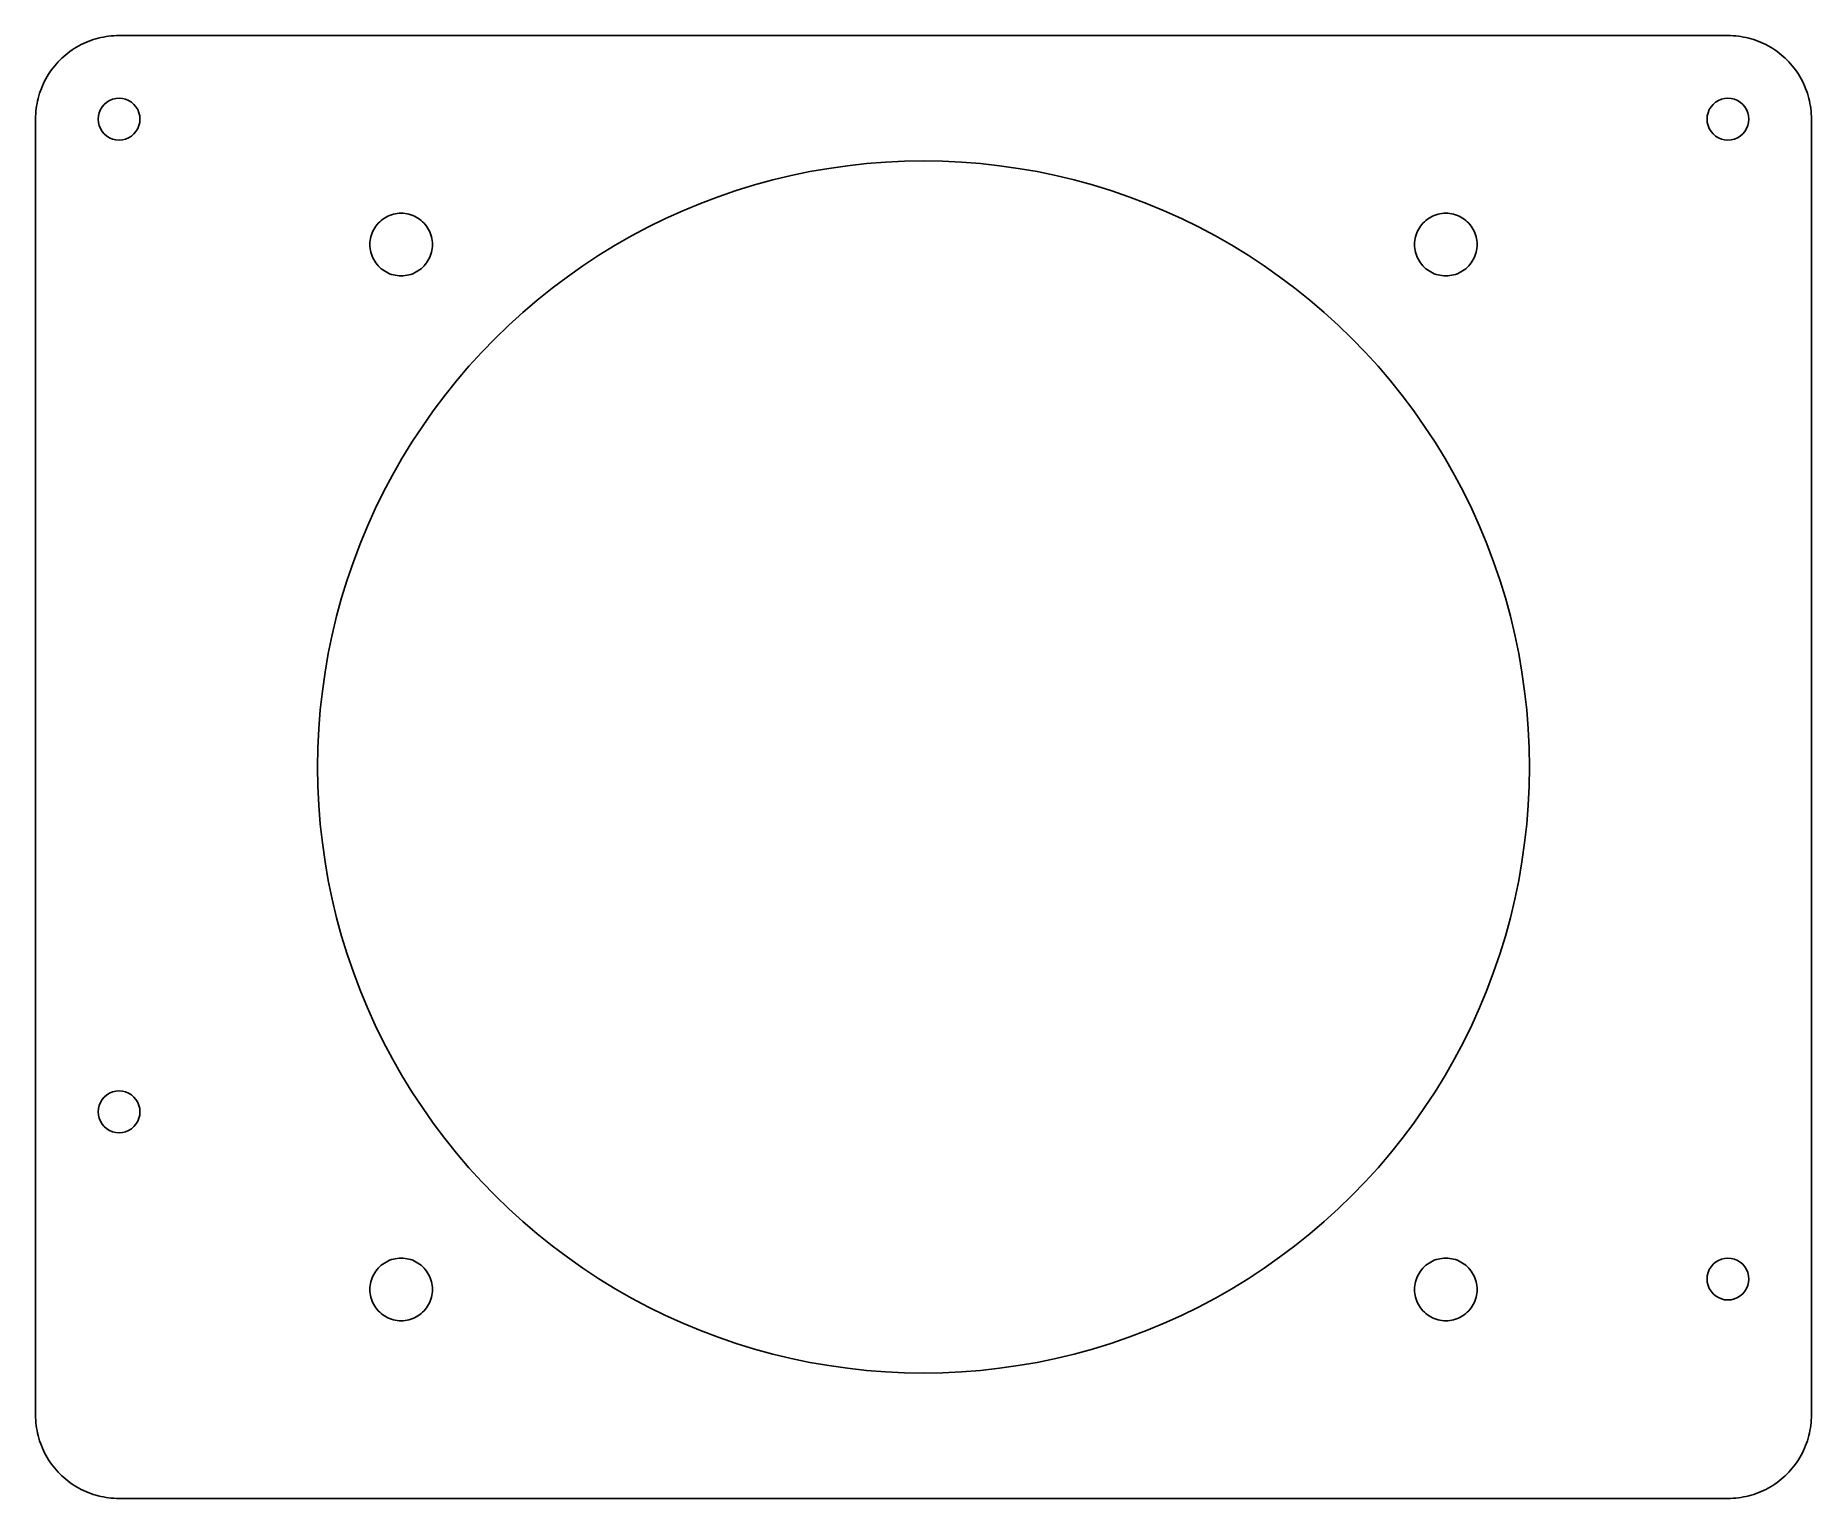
# Model space of a CAD drawing. Header units: metres. Extents: x -42.5 to 42.5, y -35 to 35.
import ezdxf

# ---------------------------------------------------------------- set-up
doc = ezdxf.new("R2010")
doc.units = ezdxf.units.M

msp = doc.modelspace()

# ---------------------------------------------------------------- linework, layer by layer
for p, q in [((-39.4948, 34.8743), (-39.616, 34.8412)), ((-39.3726, 34.9037), (-39.4948, 34.8743)), ((-39.2495, 34.9291), (-39.3726, 34.9037)), ((-39.1257, 34.9507), (-39.2495, 34.9291)), ((-39.0013, 34.9684), (-39.1257, 34.9507)), ((-38.8764, 34.9822), (-39.0013, 34.9684)), ((-38.7512, 34.9921), (-38.8764, 34.9822)), ((-38.6256, 34.998), (-38.7512, 34.9921)), ((-38.5, 35), (-38.6256, 34.998)), ((38.5, 35), (-38.5, 35)), ((38.6256, 34.998), (38.5, 35)), ((38.7512, 34.9921), (38.6256, 34.998)), ((38.8764, 34.9822), (38.7512, 34.9921)), ((39.0013, 34.9684), (38.8764, 34.9822)), ((39.1257, 34.9507), (39.0013, 34.9684)), ((39.2495, 34.9291), (39.1257, 34.9507)), ((39.3726, 34.9037), (39.2495, 34.9291)), ((39.4948, 34.8743), (39.3726, 34.9037)), ((39.616, 34.8412), (39.4948, 34.8743)), ((-41.1452, 34.0004), (-41.2382, 33.9159)), ((-41.0497, 34.082), (-41.1452, 34.0004)), ((-40.9516, 34.1606), (-41.0497, 34.082)), ((-40.8511, 34.2361), (-40.9516, 34.1606)), ((-40.7483, 34.3083), (-40.8511, 34.2361)), ((-40.6433, 34.3773), (-40.7483, 34.3083)), ((-40.5362, 34.443), (-40.6433, 34.3773)), ((-40.427, 34.5052), (-40.5362, 34.443)), ((-40.3159, 34.564), (-40.427, 34.5052)), ((-40.2031, 34.6193), (-40.3159, 34.564)), ((-40.0886, 34.671), (-40.2031, 34.6193)), ((-39.9725, 34.7191), (-40.0886, 34.671)), ((-39.8549, 34.7635), (-39.9725, 34.7191)), ((-39.7361, 34.8042), (-39.8549, 34.7635)), ((-39.616, 34.8412), (-39.7361, 34.8042)), ((39.7361, 34.8042), (39.616, 34.8412)), ((39.8549, 34.7635), (39.7361, 34.8042)), ((39.9725, 34.7191), (39.8549, 34.7635)), ((40.0886, 34.671), (39.9725, 34.7191)), ((40.2031, 34.6193), (40.0886, 34.671)), ((40.3159, 34.564), (40.2031, 34.6193)), ((40.427, 34.5052), (40.3159, 34.564)), ((40.5362, 34.443), (40.427, 34.5052)), ((40.6433, 34.3773), (40.5362, 34.443)), ((40.7483, 34.3083), (40.6433, 34.3773)), ((40.8511, 34.2361), (40.7483, 34.3083)), ((40.9516, 34.1606), (40.8511, 34.2361)), ((41.0497, 34.082), (40.9516, 34.1606)), ((41.1452, 34.0004), (41.0497, 34.082)), ((41.2382, 33.9159), (41.1452, 34.0004)), ((-41.8083, 33.2483), (-41.8773, 33.1433)), ((-41.7361, 33.3511), (-41.8083, 33.2483)), ((-41.6606, 33.4516), (-41.7361, 33.3511)), ((-41.582, 33.5497), (-41.6606, 33.4516)), ((-41.5004, 33.6452), (-41.582, 33.5497)), ((-41.4159, 33.7382), (-41.5004, 33.6452)), ((-41.3284, 33.8284), (-41.4159, 33.7382)), ((-41.2382, 33.9159), (-41.3284, 33.8284)), ((41.3284, 33.8284), (41.2382, 33.9159)), ((41.4159, 33.7382), (41.3284, 33.8284)), ((41.5004, 33.6452), (41.4159, 33.7382)), ((41.582, 33.5497), (41.5004, 33.6452)), ((41.6606, 33.4516), (41.582, 33.5497)), ((41.7361, 33.3511), (41.6606, 33.4516)), ((41.8083, 33.2483), (41.7361, 33.3511)), ((41.8773, 33.1433), (41.8083, 33.2483)), ((-42.2635, 32.3549), (-42.3042, 32.2361)), ((-42.2191, 32.4725), (-42.2635, 32.3549)), ((-42.171, 32.5886), (-42.2191, 32.4725)), ((-42.1193, 32.7031), (-42.171, 32.5886)), ((-42.064, 32.8159), (-42.1193, 32.7031)), ((-42.0052, 32.927), (-42.064, 32.8159)), ((-41.943, 33.0362), (-42.0052, 32.927)), ((-41.8773, 33.1433), (-41.943, 33.0362)), ((41.943, 33.0362), (41.8773, 33.1433)), ((42.0052, 32.927), (41.943, 33.0362)), ((42.064, 32.8159), (42.0052, 32.927)), ((42.1193, 32.7031), (42.064, 32.8159)), ((42.171, 32.5886), (42.1193, 32.7031)), ((42.2191, 32.4725), (42.171, 32.5886)), ((42.2635, 32.3549), (42.2191, 32.4725)), ((42.3042, 32.2361), (42.2635, 32.3549)), ((-42.4684, 31.5013), (-42.4822, 31.3764)), ((-42.4507, 31.6257), (-42.4684, 31.5013)), ((-42.4291, 31.7495), (-42.4507, 31.6257)), ((-42.4037, 31.8726), (-42.4291, 31.7495)), ((-42.3743, 31.9948), (-42.4037, 31.8726)), ((-42.3412, 32.116), (-42.3743, 31.9948)), ((-42.3042, 32.2361), (-42.3412, 32.116)), ((-39.451, 31.309), (-39.391, 31.454)), ((-39.391, 31.454), (-39.309, 31.5878)), ((-39.309, 31.5878), (-39.2071, 31.7071)), ((-39.2071, 31.7071), (-39.0878, 31.809)), ((-39.0878, 31.809), (-38.954, 31.891)), ((-38.954, 31.891), (-38.809, 31.951)), ((-38.809, 31.951), (-38.6564, 31.9877)), ((-38.6564, 31.9877), (-38.5, 32)), ((-38.5, 32), (-38.3436, 31.9877)), ((-38.3436, 31.9877), (-38.191, 31.951)), ((-38.191, 31.951), (-38.046, 31.891)), ((-38.046, 31.891), (-37.9122, 31.809)), ((-37.9122, 31.809), (-37.7929, 31.7071)), ((-37.7929, 31.7071), (-37.691, 31.5878)), ((-37.691, 31.5878), (-37.609, 31.454)), ((-37.609, 31.454), (-37.5489, 31.309)), ((37.5489, 31.309), (37.609, 31.454)), ((37.609, 31.454), (37.691, 31.5878)), ((37.691, 31.5878), (37.7929, 31.7071)), ((37.7929, 31.7071), (37.9122, 31.809)), ((37.9122, 31.809), (38.046, 31.891)), ((38.046, 31.891), (38.191, 31.951)), ((38.191, 31.951), (38.3436, 31.9877)), ((38.3436, 31.9877), (38.5, 32)), ((38.5, 32), (38.6564, 31.9877)), ((38.6564, 31.9877), (38.809, 31.951)), ((38.809, 31.951), (38.954, 31.891)), ((38.954, 31.891), (39.0878, 31.809)), ((39.0878, 31.809), (39.2071, 31.7071)), ((39.2071, 31.7071), (39.309, 31.5878)), ((39.309, 31.5878), (39.391, 31.454)), ((39.391, 31.454), (39.451, 31.309)), ((42.3412, 32.116), (42.3042, 32.2361)), ((42.3743, 31.9948), (42.3412, 32.116)), ((42.4037, 31.8726), (42.3743, 31.9948)), ((42.4291, 31.7495), (42.4037, 31.8726)), ((42.4507, 31.6257), (42.4291, 31.7495)), ((42.4684, 31.5013), (42.4507, 31.6257)), ((42.4822, 31.3764), (42.4684, 31.5013)), ((-42.498, 31.1256), (-42.5, 31)), ((-42.5, 31), (-42.5, -31)), ((-42.4921, 31.2512), (-42.498, 31.1256)), ((-42.4822, 31.3764), (-42.4921, 31.2512)), ((-39.5, 31), (-39.4877, 31.1564)), ((-39.4877, 30.8436), (-39.5, 31)), ((-39.4877, 31.1564), (-39.451, 31.309)), ((-39.451, 30.691), (-39.4877, 30.8436)), ((-39.391, 30.546), (-39.451, 30.691)), ((-37.5489, 30.691), (-37.609, 30.546)), ((-37.5489, 31.309), (-37.5123, 31.1564)), ((-37.5123, 30.8436), (-37.5489, 30.691)), ((-37.5123, 31.1564), (-37.5, 31)), ((-37.5, 31), (-37.5123, 30.8436)), ((37.5, 31), (37.5123, 31.1564)), ((37.5123, 30.8436), (37.5, 31)), ((37.5123, 31.1564), (37.5489, 31.309)), ((37.5489, 30.691), (37.5123, 30.8436)), ((37.609, 30.546), (37.5489, 30.691)), ((39.451, 30.691), (39.391, 30.546)), ((39.451, 31.309), (39.4877, 31.1564)), ((39.4877, 30.8436), (39.451, 30.691)), ((39.4877, 31.1564), (39.5, 31)), ((39.5, 31), (39.4877, 30.8436)), ((42.4921, 31.2512), (42.4822, 31.3764)), ((42.498, 31.1256), (42.4921, 31.2512)), ((42.5, 31), (42.498, 31.1256)), ((42.5, -31), (42.5, 31)), ((-39.309, 30.4122), (-39.391, 30.546)), ((-39.2071, 30.2929), (-39.309, 30.4122)), ((-39.0878, 30.191), (-39.2071, 30.2929)), ((-38.954, 30.109), (-39.0878, 30.191)), ((-38.809, 30.0489), (-38.954, 30.109)), ((-38.6564, 30.0123), (-38.809, 30.0489)), ((-38.5, 30), (-38.6564, 30.0123)), ((-38.3436, 30.0123), (-38.5, 30)), ((-38.191, 30.0489), (-38.3436, 30.0123)), ((-38.046, 30.109), (-38.191, 30.0489)), ((-37.9122, 30.191), (-38.046, 30.109)), ((-37.7929, 30.2929), (-37.9122, 30.191)), ((-37.691, 30.4122), (-37.7929, 30.2929)), ((-37.609, 30.546), (-37.691, 30.4122)), ((37.691, 30.4122), (37.609, 30.546)), ((37.7929, 30.2929), (37.691, 30.4122)), ((37.9122, 30.191), (37.7929, 30.2929)), ((38.046, 30.109), (37.9122, 30.191)), ((38.191, 30.0489), (38.046, 30.109)), ((38.3436, 30.0123), (38.191, 30.0489)), ((38.5, 30), (38.3436, 30.0123)), ((38.6564, 30.0123), (38.5, 30)), ((38.809, 30.0489), (38.6564, 30.0123)), ((38.954, 30.109), (38.809, 30.0489)), ((39.0878, 30.191), (38.954, 30.109)), ((39.2071, 30.2929), (39.0878, 30.191)), ((39.309, 30.4122), (39.2071, 30.2929)), ((39.391, 30.546), (39.309, 30.4122)), ((-2.72913, 28.8713), (-1.82092, 28.9428)), ((-1.82092, 28.9428), (-0.9109, 28.9857)), ((-0.9109, 28.9857), (0, 29)), ((0, 29), (0.9109, 28.9857)), ((0.9109, 28.9857), (1.82092, 28.9428)), ((1.82092, 28.9428), (2.72913, 28.8713)), ((-8.09073, 27.8485), (-7.21201, 28.0889)), ((-7.21201, 28.0889), (-6.32614, 28.3016)), ((-6.32614, 28.3016), (-5.43405, 28.4863)), ((-5.43405, 28.4863), (-4.53659, 28.643)), ((-4.53659, 28.643), (-3.63466, 28.7713)), ((-3.63466, 28.7713), (-2.72913, 28.8713)), ((2.72913, 28.8713), (3.63466, 28.7713)), ((3.63466, 28.7713), (4.53659, 28.643)), ((4.53659, 28.643), (5.43405, 28.4863)), ((5.43405, 28.4863), (6.32614, 28.3016)), ((6.32614, 28.3016), (7.21201, 28.0889)), ((7.21201, 28.0889), (8.09073, 27.8485)), ((-10.6756, 26.9635), (-9.82339, 27.2855)), ((-9.82339, 27.2855), (-8.96149, 27.5806)), ((-8.96149, 27.5806), (-8.09073, 27.8485)), ((8.09073, 27.8485), (8.96149, 27.5806)), ((8.96149, 27.5806), (9.82339, 27.2855)), ((9.82339, 27.2855), (10.6756, 26.9635)), ((-25.7226, 26.3145), (-25.6387, 26.3572)), ((-25.6387, 26.3572), (-25.5522, 26.3947)), ((-25.5522, 26.3947), (-25.4635, 26.4266)), ((-25.4635, 26.4266), (-25.373, 26.4529)), ((-25.373, 26.4529), (-25.2811, 26.4734)), ((-25.2811, 26.4734), (-25.188, 26.4882)), ((-25.188, 26.4882), (-25.0942, 26.497)), ((-25.0942, 26.497), (-25, 26.5)), ((-25, 26.5), (-24.9058, 26.497)), ((-24.9058, 26.497), (-24.812, 26.4882)), ((-24.812, 26.4882), (-24.7189, 26.4734)), ((-24.7189, 26.4734), (-24.627, 26.4529)), ((-24.627, 26.4529), (-24.5365, 26.4266)), ((-24.5365, 26.4266), (-24.4478, 26.3947)), ((-24.4478, 26.3947), (-24.3613, 26.3572)), ((-24.3613, 26.3572), (-24.2774, 26.3145)), ((-12.3476, 26.24), (-11.5173, 26.6149)), ((-11.5173, 26.6149), (-10.6756, 26.9635)), ((10.6756, 26.9635), (11.5173, 26.6149)), ((11.5173, 26.6149), (12.3476, 26.24)), ((24.2774, 26.3145), (24.3613, 26.3572)), ((24.3613, 26.3572), (24.4478, 26.3947)), ((24.4478, 26.3947), (24.5365, 26.4266)), ((24.5365, 26.4266), (24.627, 26.4529)), ((24.627, 26.4529), (24.7189, 26.4734)), ((24.7189, 26.4734), (24.812, 26.4882)), ((24.812, 26.4882), (24.9058, 26.497)), ((24.9058, 26.497), (25, 26.5)), ((25, 26.5), (25.0942, 26.497)), ((25.0942, 26.497), (25.188, 26.4882)), ((25.188, 26.4882), (25.2811, 26.4734)), ((25.2811, 26.4734), (25.373, 26.4529)), ((25.373, 26.4529), (25.4635, 26.4266)), ((25.4635, 26.4266), (25.5522, 26.3947)), ((25.5522, 26.3947), (25.6387, 26.3572)), ((25.6387, 26.3572), (25.7226, 26.3145)), ((-26.4266, 25.4635), (-26.3947, 25.5522)), ((-26.3947, 25.5522), (-26.3572, 25.6387)), ((-26.3572, 25.6387), (-26.3145, 25.7226)), ((-26.3145, 25.7226), (-26.2665, 25.8037)), ((-26.2665, 25.8037), (-26.2135, 25.8817)), ((-26.2135, 25.8817), (-26.1558, 25.9561)), ((-26.1558, 25.9561), (-26.0934, 26.0268)), ((-26.0934, 26.0268), (-26.0268, 26.0934)), ((-26.0268, 26.0934), (-25.9561, 26.1558)), ((-25.9561, 26.1558), (-25.8817, 26.2135)), ((-25.8817, 26.2135), (-25.8037, 26.2665)), ((-25.8037, 26.2665), (-25.7226, 26.3145)), ((-24.2774, 26.3145), (-24.1963, 26.2665)), ((-24.1963, 26.2665), (-24.1183, 26.2135)), ((-24.1183, 26.2135), (-24.0439, 26.1558)), ((-24.0439, 26.1558), (-23.9732, 26.0934)), ((-23.9732, 26.0934), (-23.9065, 26.0268)), ((-23.9065, 26.0268), (-23.8442, 25.9561)), ((-23.8442, 25.9561), (-23.7865, 25.8817)), ((-23.7865, 25.8817), (-23.7335, 25.8037)), ((-23.7335, 25.8037), (-23.6855, 25.7226)), ((-23.6855, 25.7226), (-23.6427, 25.6387)), ((-23.6427, 25.6387), (-23.6053, 25.5522)), ((-23.6053, 25.5522), (-23.5734, 25.4635)), ((-13.9709, 25.4129), (-13.1657, 25.8392)), ((-13.1657, 25.8392), (-12.3476, 26.24)), ((12.3476, 26.24), (13.1657, 25.8392)), ((13.1657, 25.8392), (13.9709, 25.4129)), ((23.5734, 25.4635), (23.6053, 25.5522)), ((23.6053, 25.5522), (23.6427, 25.6387)), ((23.6427, 25.6387), (23.6855, 25.7226)), ((23.6855, 25.7226), (23.7335, 25.8037)), ((23.7335, 25.8037), (23.7865, 25.8817)), ((23.7865, 25.8817), (23.8442, 25.9561)), ((23.8442, 25.9561), (23.9065, 26.0268)), ((23.9065, 26.0268), (23.9732, 26.0934)), ((23.9732, 26.0934), (24.0439, 26.1558)), ((24.0439, 26.1558), (24.1183, 26.2135)), ((24.1183, 26.2135), (24.1963, 26.2665)), ((24.1963, 26.2665), (24.2774, 26.3145)), ((25.7226, 26.3145), (25.8037, 26.2665)), ((25.8037, 26.2665), (25.8817, 26.2135)), ((25.8817, 26.2135), (25.9561, 26.1558)), ((25.9561, 26.1558), (26.0268, 26.0934)), ((26.0268, 26.0934), (26.0934, 26.0268)), ((26.0934, 26.0268), (26.1558, 25.9561)), ((26.1558, 25.9561), (26.2135, 25.8817)), ((26.2135, 25.8817), (26.2665, 25.8037)), ((26.2665, 25.8037), (26.3145, 25.7226)), ((26.3145, 25.7226), (26.3572, 25.6387)), ((26.3572, 25.6387), (26.3947, 25.5522)), ((26.3947, 25.5522), (26.4266, 25.4635)), ((-26.5, 25), (-26.497, 25.0942)), ((-26.497, 24.9058), (-26.5, 25)), ((-26.497, 25.0942), (-26.4882, 25.188)), ((-26.4882, 24.812), (-26.497, 24.9058)), ((-26.4882, 25.188), (-26.4734, 25.2811)), ((-26.4734, 24.7189), (-26.4882, 24.812)), ((-26.4734, 25.2811), (-26.4529, 25.373)), ((-26.4529, 24.627), (-26.4734, 24.7189)), ((-26.4529, 25.373), (-26.4266, 25.4635)), ((-23.5734, 25.4635), (-23.5471, 25.373)), ((-23.5471, 25.373), (-23.5266, 25.2811)), ((-23.5266, 24.7189), (-23.5471, 24.627)), ((-23.5266, 25.2811), (-23.5118, 25.188)), ((-23.5118, 24.812), (-23.5266, 24.7189)), ((-23.5118, 25.188), (-23.5029, 25.0942)), ((-23.5029, 24.9058), (-23.5118, 24.812)), ((-23.5029, 25.0942), (-23.5, 25)), ((-23.5, 25), (-23.5029, 24.9058)), ((-15.539, 24.4855), (-14.7622, 24.9615)), ((-14.7622, 24.9615), (-13.9709, 25.4129)), ((13.9709, 25.4129), (14.7622, 24.9615)), ((14.7622, 24.9615), (15.539, 24.4855)), ((23.5, 25), (23.5029, 25.0942)), ((23.5029, 24.9058), (23.5, 25)), ((23.5029, 25.0942), (23.5118, 25.188)), ((23.5118, 24.812), (23.5029, 24.9058)), ((23.5118, 25.188), (23.5266, 25.2811)), ((23.5266, 24.7189), (23.5118, 24.812)), ((23.5266, 25.2811), (23.5471, 25.373)), ((23.5471, 24.627), (23.5266, 24.7189)), ((23.5471, 25.373), (23.5734, 25.4635)), ((26.4266, 25.4635), (26.4529, 25.373)), ((26.4529, 25.373), (26.4734, 25.2811)), ((26.4734, 24.7189), (26.4529, 24.627)), ((26.4734, 25.2811), (26.4882, 25.188)), ((26.4882, 24.812), (26.4734, 24.7189)), ((26.4882, 25.188), (26.497, 25.0942)), ((26.497, 24.9058), (26.4882, 24.812)), ((26.497, 25.0942), (26.5, 25)), ((26.5, 25), (26.497, 24.9058)), ((-26.4266, 24.5365), (-26.4529, 24.627)), ((-26.3947, 24.4478), (-26.4266, 24.5365)), ((-26.3572, 24.3613), (-26.3947, 24.4478)), ((-26.3145, 24.2774), (-26.3572, 24.3613)), ((-26.2665, 24.1963), (-26.3145, 24.2774)), ((-26.2135, 24.1183), (-26.2665, 24.1963)), ((-26.1558, 24.0439), (-26.2135, 24.1183)), ((-26.0934, 23.9732), (-26.1558, 24.0439)), ((-26.0268, 23.9065), (-26.0934, 23.9732)), ((-25.9561, 23.8442), (-26.0268, 23.9065)), ((-25.8817, 23.7865), (-25.9561, 23.8442)), ((-24.0439, 23.8442), (-24.1183, 23.7865)), ((-23.9732, 23.9065), (-24.0439, 23.8442)), ((-23.9065, 23.9732), (-23.9732, 23.9065)), ((-23.8442, 24.0439), (-23.9065, 23.9732)), ((-23.7865, 24.1183), (-23.8442, 24.0439)), ((-23.7335, 24.1963), (-23.7865, 24.1183)), ((-23.6855, 24.2774), (-23.7335, 24.1963)), ((-23.6427, 24.3613), (-23.6855, 24.2774)), ((-23.6053, 24.4478), (-23.6427, 24.3613)), ((-23.5734, 24.5365), (-23.6053, 24.4478)), ((-23.5471, 24.627), (-23.5734, 24.5365)), ((-17.0458, 23.4615), (-16.3004, 23.9853)), ((-16.3004, 23.9853), (-15.539, 24.4855)), ((15.539, 24.4855), (16.3004, 23.9853)), ((16.3004, 23.9853), (17.0458, 23.4615)), ((23.5734, 24.5365), (23.5471, 24.627)), ((23.6053, 24.4478), (23.5734, 24.5365)), ((23.6427, 24.3613), (23.6053, 24.4478)), ((23.6855, 24.2774), (23.6427, 24.3613)), ((23.7335, 24.1963), (23.6855, 24.2774)), ((23.7865, 24.1183), (23.7335, 24.1963)), ((23.8442, 24.0439), (23.7865, 24.1183)), ((23.9065, 23.9732), (23.8442, 24.0439)), ((23.9732, 23.9065), (23.9065, 23.9732)), ((24.0439, 23.8442), (23.9732, 23.9065)), ((24.1183, 23.7865), (24.0439, 23.8442)), ((25.9561, 23.8442), (25.8817, 23.7865)), ((26.0268, 23.9065), (25.9561, 23.8442)), ((26.0934, 23.9732), (26.0268, 23.9065)), ((26.1558, 24.0439), (26.0934, 23.9732)), ((26.2135, 24.1183), (26.1558, 24.0439)), ((26.2665, 24.1963), (26.2135, 24.1183)), ((26.3145, 24.2774), (26.2665, 24.1963)), ((26.3572, 24.3613), (26.3145, 24.2774)), ((26.3947, 24.4478), (26.3572, 24.3613)), ((26.4266, 24.5365), (26.3947, 24.4478)), ((26.4529, 24.627), (26.4266, 24.5365)), ((-25.8037, 23.7335), (-25.8817, 23.7865)), ((-25.7226, 23.6855), (-25.8037, 23.7335)), ((-25.6387, 23.6427), (-25.7226, 23.6855)), ((-25.5522, 23.6053), (-25.6387, 23.6427)), ((-25.4635, 23.5734), (-25.5522, 23.6053)), ((-25.373, 23.5471), (-25.4635, 23.5734)), ((-25.2811, 23.5266), (-25.373, 23.5471)), ((-25.188, 23.5118), (-25.2811, 23.5266)), ((-25.0942, 23.5029), (-25.188, 23.5118)), ((-25, 23.5), (-25.0942, 23.5029)), ((-24.9058, 23.5029), (-25, 23.5)), ((-24.812, 23.5118), (-24.9058, 23.5029)), ((-24.7189, 23.5266), (-24.812, 23.5118)), ((-24.627, 23.5471), (-24.7189, 23.5266)), ((-24.5365, 23.5734), (-24.627, 23.5471)), ((-24.4478, 23.6053), (-24.5365, 23.5734)), ((-24.3613, 23.6427), (-24.4478, 23.6053)), ((-24.2774, 23.6855), (-24.3613, 23.6427)), ((-24.1963, 23.7335), (-24.2774, 23.6855)), ((-24.1183, 23.7865), (-24.1963, 23.7335)), ((-17.7743, 22.9145), (-17.0458, 23.4615)), ((17.0458, 23.4615), (17.7743, 22.9145)), ((24.1963, 23.7335), (24.1183, 23.7865)), ((24.2774, 23.6855), (24.1963, 23.7335)), ((24.3613, 23.6427), (24.2774, 23.6855)), ((24.4478, 23.6053), (24.3613, 23.6427)), ((24.5365, 23.5734), (24.4478, 23.6053)), ((24.627, 23.5471), (24.5365, 23.5734)), ((24.7189, 23.5266), (24.627, 23.5471)), ((24.812, 23.5118), (24.7189, 23.5266)), ((24.9058, 23.5029), (24.812, 23.5118)), ((25, 23.5), (24.9058, 23.5029)), ((25.0942, 23.5029), (25, 23.5)), ((25.188, 23.5118), (25.0942, 23.5029)), ((25.2811, 23.5266), (25.188, 23.5118)), ((25.373, 23.5471), (25.2811, 23.5266)), ((25.4635, 23.5734), (25.373, 23.5471)), ((25.5522, 23.6053), (25.4635, 23.5734)), ((25.6387, 23.6427), (25.5522, 23.6053)), ((25.7226, 23.6855), (25.6387, 23.6427)), ((25.8037, 23.7335), (25.7226, 23.6855)), ((25.8817, 23.7865), (25.8037, 23.7335)), ((-19.178, 21.7532), (-18.4853, 22.3449)), ((-18.4853, 22.3449), (-17.7743, 22.9145)), ((17.7743, 22.9145), (18.4853, 22.3449)), ((18.4853, 22.3449), (19.178, 21.7532)), ((-19.8519, 21.1401), (-19.178, 21.7532)), ((19.178, 21.7532), (19.8519, 21.1401)), ((-21.1401, 19.8519), (-20.5061, 20.5061)), ((-20.5061, 20.5061), (-19.8519, 21.1401)), ((19.8519, 21.1401), (20.5061, 20.5061)), ((20.5061, 20.5061), (21.1401, 19.8519)), ((-21.7532, 19.178), (-21.1401, 19.8519)), ((21.1401, 19.8519), (21.7532, 19.178)), ((-22.3449, 18.4853), (-21.7532, 19.178)), ((21.7532, 19.178), (22.3449, 18.4853)), ((-22.9145, 17.7743), (-22.3449, 18.4853)), ((22.3449, 18.4853), (22.9145, 17.7743)), ((-23.9853, 16.3004), (-23.4615, 17.0458)), ((-23.4615, 17.0458), (-22.9145, 17.7743)), ((22.9145, 17.7743), (23.4615, 17.0458)), ((23.4615, 17.0458), (23.9853, 16.3004)), ((-24.4855, 15.539), (-23.9853, 16.3004)), ((23.9853, 16.3004), (24.4855, 15.539)), ((-24.9615, 14.7622), (-24.4855, 15.539)), ((24.4855, 15.539), (24.9615, 14.7622)), ((-25.4129, 13.9709), (-24.9615, 14.7622)), ((24.9615, 14.7622), (25.4129, 13.9709)), ((-25.8392, 13.1657), (-25.4129, 13.9709)), ((25.4129, 13.9709), (25.8392, 13.1657)), ((-26.24, 12.3476), (-25.8392, 13.1657)), ((25.8392, 13.1657), (26.24, 12.3476)), ((-26.6149, 11.5173), (-26.24, 12.3476)), ((26.24, 12.3476), (26.6149, 11.5173)), ((-26.9635, 10.6756), (-26.6149, 11.5173)), ((26.6149, 11.5173), (26.9635, 10.6756)), ((-27.2855, 9.82339), (-26.9635, 10.6756)), ((26.9635, 10.6756), (27.2855, 9.82339)), ((-27.5806, 8.96149), (-27.2855, 9.82339)), ((27.2855, 9.82339), (27.5806, 8.96149)), ((-27.8485, 8.09073), (-27.5806, 8.96149)), ((27.5806, 8.96149), (27.8485, 8.09073)), ((-28.0889, 7.21201), (-27.8485, 8.09073)), ((27.8485, 8.09073), (28.0889, 7.21201)), ((-28.3016, 6.32614), (-28.0889, 7.21201)), ((28.0889, 7.21201), (28.3016, 6.32614)), ((-28.4863, 5.43405), (-28.3016, 6.32614)), ((28.3016, 6.32614), (28.4863, 5.43405)), ((-28.643, 4.53659), (-28.4863, 5.43405)), ((28.4863, 5.43405), (28.643, 4.53659)), ((-28.7713, 3.63466), (-28.643, 4.53659)), ((28.643, 4.53659), (28.7713, 3.63466)), ((-28.8713, 2.72913), (-28.7713, 3.63466)), ((28.7713, 3.63466), (28.8713, 2.72913)), ((-28.9428, 1.82092), (-28.8713, 2.72913)), ((28.8713, 2.72913), (28.9428, 1.82092)), ((-28.9857, 0.9109), (-28.9428, 1.82092)), ((28.9428, 1.82092), (28.9857, 0.9109)), ((-29, 0), (-28.9857, 0.9109)), ((28.9857, 0.9109), (29, 0)), ((-28.9857, -0.9109), (-29, 0)), ((29, 0), (28.9857, -0.9109)), ((-28.9428, -1.82092), (-28.9857, -0.9109)), ((28.9857, -0.9109), (28.9428, -1.82092)), ((-28.8713, -2.72913), (-28.9428, -1.82092)), ((28.9428, -1.82092), (28.8713, -2.72913)), ((-28.7713, -3.63466), (-28.8713, -2.72913)), ((28.8713, -2.72913), (28.7713, -3.63466)), ((-28.643, -4.53659), (-28.7713, -3.63466)), ((28.7713, -3.63466), (28.643, -4.53659)), ((-28.4863, -5.43405), (-28.643, -4.53659)), ((28.643, -4.53659), (28.4863, -5.43405)), ((-28.3016, -6.32614), (-28.4863, -5.43405)), ((28.4863, -5.43405), (28.3016, -6.32614)), ((-28.0889, -7.21201), (-28.3016, -6.32614)), ((28.3016, -6.32614), (28.0889, -7.21201)), ((-27.8485, -8.09073), (-28.0889, -7.21201)), ((28.0889, -7.21201), (27.8485, -8.09073)), ((-27.5806, -8.96149), (-27.8485, -8.09073)), ((27.8485, -8.09073), (27.5806, -8.96149)), ((-27.2855, -9.82339), (-27.5806, -8.96149)), ((27.5806, -8.96149), (27.2855, -9.82339)), ((-26.9635, -10.6756), (-27.2855, -9.82339)), ((27.2855, -9.82339), (26.9635, -10.6756)), ((-26.6149, -11.5173), (-26.9635, -10.6756)), ((26.9635, -10.6756), (26.6149, -11.5173)), ((-26.24, -12.3476), (-26.6149, -11.5173)), ((26.6149, -11.5173), (26.24, -12.3476)), ((-25.8392, -13.1657), (-26.24, -12.3476)), ((26.24, -12.3476), (25.8392, -13.1657)), ((-25.4129, -13.9709), (-25.8392, -13.1657)), ((25.8392, -13.1657), (25.4129, -13.9709)), ((-24.9615, -14.7622), (-25.4129, -13.9709)), ((25.4129, -13.9709), (24.9615, -14.7622)), ((-24.4855, -15.539), (-24.9615, -14.7622)), ((24.9615, -14.7622), (24.4855, -15.539)), ((-39.451, -16.191), (-39.391, -16.046)), ((-39.391, -16.046), (-39.309, -15.9122)), ((-39.309, -15.9122), (-39.2071, -15.7929)), ((-39.2071, -15.7929), (-39.0878, -15.691)), ((-39.0878, -15.691), (-38.954, -15.609)), ((-38.954, -15.609), (-38.809, -15.5489)), ((-38.809, -15.5489), (-38.6564, -15.5123)), ((-38.6564, -15.5123), (-38.5, -15.5)), ((-38.5, -15.5), (-38.3436, -15.5123)), ((-38.3436, -15.5123), (-38.191, -15.5489)), ((-38.191, -15.5489), (-38.046, -15.609)), ((-38.046, -15.609), (-37.9122, -15.691)), ((-37.9122, -15.691), (-37.7929, -15.7929)), ((-37.7929, -15.7929), (-37.691, -15.9122)), ((-37.691, -15.9122), (-37.609, -16.046)), ((-37.609, -16.046), (-37.5489, -16.191)), ((-23.9853, -16.3004), (-24.4855, -15.539)), ((24.4855, -15.539), (23.9853, -16.3004)), ((-39.5, -16.5), (-39.4877, -16.3436)), ((-39.4877, -16.6564), (-39.5, -16.5)), ((-39.4877, -16.3436), (-39.451, -16.191)), ((-39.451, -16.809), (-39.4877, -16.6564)), ((-39.391, -16.954), (-39.451, -16.809)), ((-39.309, -17.0878), (-39.391, -16.954)), ((-37.609, -16.954), (-37.691, -17.0878)), ((-37.5489, -16.809), (-37.609, -16.954)), ((-37.5489, -16.191), (-37.5123, -16.3436)), ((-37.5123, -16.6564), (-37.5489, -16.809)), ((-37.5123, -16.3436), (-37.5, -16.5)), ((-37.5, -16.5), (-37.5123, -16.6564)), ((-23.4615, -17.0458), (-23.9853, -16.3004)), ((23.9853, -16.3004), (23.4615, -17.0458)), ((-39.2071, -17.2071), (-39.309, -17.0878)), ((-39.0878, -17.309), (-39.2071, -17.2071)), ((-38.954, -17.391), (-39.0878, -17.309)), ((-38.809, -17.451), (-38.954, -17.391)), ((-38.6564, -17.4877), (-38.809, -17.451)), ((-38.5, -17.5), (-38.6564, -17.4877)), ((-38.3436, -17.4877), (-38.5, -17.5)), ((-38.191, -17.451), (-38.3436, -17.4877)), ((-38.046, -17.391), (-38.191, -17.451)), ((-37.9122, -17.309), (-38.046, -17.391)), ((-37.7929, -17.2071), (-37.9122, -17.309)), ((-37.691, -17.0878), (-37.7929, -17.2071)), ((-22.9145, -17.7743), (-23.4615, -17.0458)), ((-22.3449, -18.4853), (-22.9145, -17.7743)), ((22.9145, -17.7743), (22.3449, -18.4853)), ((23.4615, -17.0458), (22.9145, -17.7743)), ((-21.7532, -19.178), (-22.3449, -18.4853)), ((22.3449, -18.4853), (21.7532, -19.178)), ((-21.1401, -19.8519), (-21.7532, -19.178)), ((21.7532, -19.178), (21.1401, -19.8519)), ((-20.5061, -20.5061), (-21.1401, -19.8519)), ((21.1401, -19.8519), (20.5061, -20.5061)), ((-19.8519, -21.1401), (-20.5061, -20.5061)), ((-19.178, -21.7532), (-19.8519, -21.1401)), ((19.8519, -21.1401), (19.178, -21.7532)), ((20.5061, -20.5061), (19.8519, -21.1401)), ((-18.4853, -22.3449), (-19.178, -21.7532)), ((19.178, -21.7532), (18.4853, -22.3449)), ((-17.7743, -22.9145), (-18.4853, -22.3449)), ((-17.0458, -23.4615), (-17.7743, -22.9145)), ((17.7743, -22.9145), (17.0458, -23.4615)), ((18.4853, -22.3449), (17.7743, -22.9145)), ((-25.9561, -23.8442), (-25.8817, -23.7865)), ((-25.8817, -23.7865), (-25.8037, -23.7335)), ((-25.8037, -23.7335), (-25.7226, -23.6855)), ((-25.7226, -23.6855), (-25.6387, -23.6427)), ((-25.6387, -23.6427), (-25.5522, -23.6053)), ((-25.5522, -23.6053), (-25.4635, -23.5734)), ((-25.4635, -23.5734), (-25.373, -23.5471)), ((-25.373, -23.5471), (-25.2811, -23.5266)), ((-25.2811, -23.5266), (-25.188, -23.5118)), ((-25.188, -23.5118), (-25.0942, -23.5029)), ((-25.0942, -23.5029), (-25, -23.5)), ((-25, -23.5), (-24.9058, -23.5029)), ((-24.9058, -23.5029), (-24.812, -23.5118)), ((-24.812, -23.5118), (-24.7189, -23.5266)), ((-24.7189, -23.5266), (-24.627, -23.5471)), ((-24.627, -23.5471), (-24.5365, -23.5734)), ((-24.5365, -23.5734), (-24.4478, -23.6053)), ((-24.4478, -23.6053), (-24.3613, -23.6427)), ((-24.3613, -23.6427), (-24.2774, -23.6855)), ((-24.2774, -23.6855), (-24.1963, -23.7335)), ((-24.1963, -23.7335), (-24.1183, -23.7865)), ((-24.1183, -23.7865), (-24.0439, -23.8442)), ((-16.3004, -23.9853), (-17.0458, -23.4615)), ((17.0458, -23.4615), (16.3004, -23.9853)), ((24.0439, -23.8442), (24.1183, -23.7865)), ((24.1183, -23.7865), (24.1963, -23.7335)), ((24.1963, -23.7335), (24.2774, -23.6855)), ((24.2774, -23.6855), (24.3613, -23.6427)), ((24.3613, -23.6427), (24.4478, -23.6053)), ((24.4478, -23.6053), (24.5365, -23.5734)), ((24.5365, -23.5734), (24.627, -23.5471)), ((24.627, -23.5471), (24.7189, -23.5266)), ((24.7189, -23.5266), (24.812, -23.5118)), ((24.812, -23.5118), (24.9058, -23.5029)), ((24.9058, -23.5029), (25, -23.5)), ((25, -23.5), (25.0942, -23.5029)), ((25.0942, -23.5029), (25.188, -23.5118)), ((25.188, -23.5118), (25.2811, -23.5266)), ((25.2811, -23.5266), (25.373, -23.5471)), ((25.373, -23.5471), (25.4635, -23.5734)), ((25.4635, -23.5734), (25.5522, -23.6053)), ((25.5522, -23.6053), (25.6387, -23.6427)), ((25.6387, -23.6427), (25.7226, -23.6855)), ((25.7226, -23.6855), (25.8037, -23.7335)), ((25.8037, -23.7335), (25.8817, -23.7865)), ((25.8817, -23.7865), (25.9561, -23.8442)), ((37.691, -23.9122), (37.7929, -23.7929)), ((37.7929, -23.7929), (37.9122, -23.691)), ((37.9122, -23.691), (38.046, -23.609)), ((38.046, -23.609), (38.191, -23.5489)), ((38.191, -23.5489), (38.3436, -23.5123)), ((38.3436, -23.5123), (38.5, -23.5)), ((38.5, -23.5), (38.6564, -23.5123)), ((38.6564, -23.5123), (38.809, -23.5489)), ((38.809, -23.5489), (38.954, -23.609)), ((38.954, -23.609), (39.0878, -23.691)), ((39.0878, -23.691), (39.2071, -23.7929)), ((39.2071, -23.7929), (39.309, -23.9122)), ((-26.4734, -24.7189), (-26.4529, -24.627)), ((-26.4529, -24.627), (-26.4266, -24.5365)), ((-26.4266, -24.5365), (-26.3947, -24.4478)), ((-26.3947, -24.4478), (-26.3572, -24.3613)), ((-26.3572, -24.3613), (-26.3145, -24.2774)), ((-26.3145, -24.2774), (-26.2665, -24.1963)), ((-26.2665, -24.1963), (-26.2135, -24.1183)), ((-26.2135, -24.1183), (-26.1558, -24.0439)), ((-26.1558, -24.0439), (-26.0934, -23.9732)), ((-26.0934, -23.9732), (-26.0268, -23.9065)), ((-26.0268, -23.9065), (-25.9561, -23.8442)), ((-24.0439, -23.8442), (-23.9732, -23.9065)), ((-23.9732, -23.9065), (-23.9065, -23.9732)), ((-23.9065, -23.9732), (-23.8442, -24.0439)), ((-23.8442, -24.0439), (-23.7865, -24.1183)), ((-23.7865, -24.1183), (-23.7335, -24.1963)), ((-23.7335, -24.1963), (-23.6855, -24.2774)), ((-23.6855, -24.2774), (-23.6427, -24.3613)), ((-23.6427, -24.3613), (-23.6053, -24.4478)), ((-23.6053, -24.4478), (-23.5734, -24.5365)), ((-23.5734, -24.5365), (-23.5471, -24.627)), ((-23.5471, -24.627), (-23.5266, -24.7189)), ((-15.539, -24.4855), (-16.3004, -23.9853)), ((-14.7622, -24.9615), (-15.539, -24.4855)), ((15.539, -24.4855), (14.7622, -24.9615)), ((16.3004, -23.9853), (15.539, -24.4855)), ((23.5266, -24.7189), (23.5471, -24.627)), ((23.5471, -24.627), (23.5734, -24.5365)), ((23.5734, -24.5365), (23.6053, -24.4478)), ((23.6053, -24.4478), (23.6427, -24.3613)), ((23.6427, -24.3613), (23.6855, -24.2774)), ((23.6855, -24.2774), (23.7335, -24.1963)), ((23.7335, -24.1963), (23.7865, -24.1183)), ((23.7865, -24.1183), (23.8442, -24.0439)), ((23.8442, -24.0439), (23.9065, -23.9732)), ((23.9065, -23.9732), (23.9732, -23.9065)), ((23.9732, -23.9065), (24.0439, -23.8442)), ((25.9561, -23.8442), (26.0268, -23.9065)), ((26.0268, -23.9065), (26.0934, -23.9732)), ((26.0934, -23.9732), (26.1558, -24.0439)), ((26.1558, -24.0439), (26.2135, -24.1183)), ((26.2135, -24.1183), (26.2665, -24.1963)), ((26.2665, -24.1963), (26.3145, -24.2774)), ((26.3145, -24.2774), (26.3572, -24.3613)), ((26.3572, -24.3613), (26.3947, -24.4478)), ((26.3947, -24.4478), (26.4266, -24.5365)), ((26.4266, -24.5365), (26.4529, -24.627)), ((26.4529, -24.627), (26.4734, -24.7189)), ((37.5, -24.5), (37.5123, -24.3436)), ((37.5123, -24.6564), (37.5, -24.5)), ((37.5123, -24.3436), (37.5489, -24.191)), ((37.5489, -24.191), (37.609, -24.046)), ((37.609, -24.046), (37.691, -23.9122)), ((39.309, -23.9122), (39.391, -24.046)), ((39.391, -24.046), (39.451, -24.191)), ((39.451, -24.191), (39.4877, -24.3436)), ((39.4877, -24.3436), (39.5, -24.5)), ((39.5, -24.5), (39.4877, -24.6564)), ((-26.5, -25), (-26.497, -24.9058)), ((-26.497, -25.0942), (-26.5, -25)), ((-26.497, -24.9058), (-26.4882, -24.812)), ((-26.4882, -25.188), (-26.497, -25.0942)), ((-26.4882, -24.812), (-26.4734, -24.7189)), ((-26.4734, -25.2811), (-26.4882, -25.188)), ((-26.4529, -25.373), (-26.4734, -25.2811)), ((-26.4266, -25.4635), (-26.4529, -25.373)), ((-26.3947, -25.5522), (-26.4266, -25.4635)), ((-23.5734, -25.4635), (-23.6053, -25.5522)), ((-23.5471, -25.373), (-23.5734, -25.4635)), ((-23.5266, -25.2811), (-23.5471, -25.373)), ((-23.5266, -24.7189), (-23.5118, -24.812)), ((-23.5118, -25.188), (-23.5266, -25.2811)), ((-23.5118, -24.812), (-23.5029, -24.9058)), ((-23.5029, -25.0942), (-23.5118, -25.188)), ((-23.5029, -24.9058), (-23.5, -25)), ((-23.5, -25), (-23.5029, -25.0942)), ((-13.9709, -25.4129), (-14.7622, -24.9615)), ((-13.1657, -25.8392), (-13.9709, -25.4129)), ((13.9709, -25.4129), (13.1657, -25.8392)), ((14.7622, -24.9615), (13.9709, -25.4129)), ((23.5, -25), (23.5029, -24.9058)), ((23.5029, -25.0942), (23.5, -25)), ((23.5029, -24.9058), (23.5118, -24.812)), ((23.5118, -25.188), (23.5029, -25.0942)), ((23.5118, -24.812), (23.5266, -24.7189)), ((23.5266, -25.2811), (23.5118, -25.188)), ((23.5471, -25.373), (23.5266, -25.2811)), ((23.5734, -25.4635), (23.5471, -25.373)), ((23.6053, -25.5522), (23.5734, -25.4635)), ((26.4266, -25.4635), (26.3947, -25.5522)), ((26.4529, -25.373), (26.4266, -25.4635)), ((26.4734, -25.2811), (26.4529, -25.373)), ((26.4734, -24.7189), (26.4882, -24.812)), ((26.4882, -25.188), (26.4734, -25.2811)), ((26.4882, -24.812), (26.497, -24.9058)), ((26.497, -25.0942), (26.4882, -25.188)), ((26.497, -24.9058), (26.5, -25)), ((26.5, -25), (26.497, -25.0942)), ((37.5489, -24.809), (37.5123, -24.6564)), ((37.609, -24.954), (37.5489, -24.809)), ((37.691, -25.0878), (37.609, -24.954)), ((37.7929, -25.2071), (37.691, -25.0878)), ((37.9122, -25.309), (37.7929, -25.2071)), ((38.046, -25.391), (37.9122, -25.309)), ((38.191, -25.451), (38.046, -25.391)), ((38.3436, -25.4877), (38.191, -25.451)), ((38.5, -25.5), (38.3436, -25.4877)), ((38.6564, -25.4877), (38.5, -25.5)), ((38.809, -25.451), (38.6564, -25.4877)), ((38.954, -25.391), (38.809, -25.451)), ((39.0878, -25.309), (38.954, -25.391)), ((39.2071, -25.2071), (39.0878, -25.309)), ((39.309, -25.0878), (39.2071, -25.2071)), ((39.391, -24.954), (39.309, -25.0878)), ((39.451, -24.809), (39.391, -24.954)), ((39.4877, -24.6564), (39.451, -24.809)), ((-26.3572, -25.6387), (-26.3947, -25.5522)), ((-26.3145, -25.7226), (-26.3572, -25.6387)), ((-26.2665, -25.8037), (-26.3145, -25.7226)), ((-26.2135, -25.8817), (-26.2665, -25.8037)), ((-26.1558, -25.9561), (-26.2135, -25.8817)), ((-26.0934, -26.0268), (-26.1558, -25.9561)), ((-26.0268, -26.0934), (-26.0934, -26.0268)), ((-25.9561, -26.1558), (-26.0268, -26.0934)), ((-25.8817, -26.2135), (-25.9561, -26.1558)), ((-25.8037, -26.2665), (-25.8817, -26.2135)), ((-25.7226, -26.3145), (-25.8037, -26.2665)), ((-25.6387, -26.3572), (-25.7226, -26.3145)), ((-24.2774, -26.3145), (-24.3613, -26.3572)), ((-24.1963, -26.2665), (-24.2774, -26.3145)), ((-24.1183, -26.2135), (-24.1963, -26.2665)), ((-24.0439, -26.1558), (-24.1183, -26.2135)), ((-23.9732, -26.0934), (-24.0439, -26.1558)), ((-23.9065, -26.0268), (-23.9732, -26.0934)), ((-23.8442, -25.9561), (-23.9065, -26.0268)), ((-23.7865, -25.8817), (-23.8442, -25.9561)), ((-23.7335, -25.8037), (-23.7865, -25.8817)), ((-23.6855, -25.7226), (-23.7335, -25.8037)), ((-23.6427, -25.6387), (-23.6855, -25.7226)), ((-23.6053, -25.5522), (-23.6427, -25.6387)), ((-12.3476, -26.24), (-13.1657, -25.8392)), ((-11.5173, -26.6149), (-12.3476, -26.24)), ((12.3476, -26.24), (11.5173, -26.6149)), ((13.1657, -25.8392), (12.3476, -26.24)), ((23.6427, -25.6387), (23.6053, -25.5522)), ((23.6855, -25.7226), (23.6427, -25.6387)), ((23.7335, -25.8037), (23.6855, -25.7226)), ((23.7865, -25.8817), (23.7335, -25.8037)), ((23.8442, -25.9561), (23.7865, -25.8817)), ((23.9065, -26.0268), (23.8442, -25.9561)), ((23.9732, -26.0934), (23.9065, -26.0268)), ((24.0439, -26.1558), (23.9732, -26.0934)), ((24.1183, -26.2135), (24.0439, -26.1558)), ((24.1963, -26.2665), (24.1183, -26.2135)), ((24.2774, -26.3145), (24.1963, -26.2665)), ((24.3613, -26.3572), (24.2774, -26.3145)), ((25.7226, -26.3145), (25.6387, -26.3572)), ((25.8037, -26.2665), (25.7226, -26.3145)), ((25.8817, -26.2135), (25.8037, -26.2665)), ((25.9561, -26.1558), (25.8817, -26.2135)), ((26.0268, -26.0934), (25.9561, -26.1558)), ((26.0934, -26.0268), (26.0268, -26.0934)), ((26.1558, -25.9561), (26.0934, -26.0268)), ((26.2135, -25.8817), (26.1558, -25.9561)), ((26.2665, -25.8037), (26.2135, -25.8817)), ((26.3145, -25.7226), (26.2665, -25.8037)), ((26.3572, -25.6387), (26.3145, -25.7226)), ((26.3947, -25.5522), (26.3572, -25.6387)), ((-25.5522, -26.3947), (-25.6387, -26.3572)), ((-25.4635, -26.4266), (-25.5522, -26.3947)), ((-25.373, -26.4529), (-25.4635, -26.4266)), ((-25.2811, -26.4734), (-25.373, -26.4529)), ((-25.188, -26.4882), (-25.2811, -26.4734)), ((-25.0942, -26.497), (-25.188, -26.4882)), ((-25, -26.5), (-25.0942, -26.497)), ((-24.9058, -26.497), (-25, -26.5)), ((-24.812, -26.4882), (-24.9058, -26.497)), ((-24.7189, -26.4734), (-24.812, -26.4882)), ((-24.627, -26.4529), (-24.7189, -26.4734)), ((-24.5365, -26.4266), (-24.627, -26.4529)), ((-24.4478, -26.3947), (-24.5365, -26.4266)), ((-24.3613, -26.3572), (-24.4478, -26.3947)), ((-10.6756, -26.9635), (-11.5173, -26.6149)), ((-9.82339, -27.2855), (-10.6756, -26.9635)), ((10.6756, -26.9635), (9.82339, -27.2855)), ((11.5173, -26.6149), (10.6756, -26.9635)), ((24.4478, -26.3947), (24.3613, -26.3572)), ((24.5365, -26.4266), (24.4478, -26.3947)), ((24.627, -26.4529), (24.5365, -26.4266)), ((24.7189, -26.4734), (24.627, -26.4529)), ((24.812, -26.4882), (24.7189, -26.4734)), ((24.9058, -26.497), (24.812, -26.4882)), ((25, -26.5), (24.9058, -26.497)), ((25.0942, -26.497), (25, -26.5)), ((25.188, -26.4882), (25.0942, -26.497)), ((25.2811, -26.4734), (25.188, -26.4882)), ((25.373, -26.4529), (25.2811, -26.4734)), ((25.4635, -26.4266), (25.373, -26.4529)), ((25.5522, -26.3947), (25.4635, -26.4266)), ((25.6387, -26.3572), (25.5522, -26.3947)), ((-8.96149, -27.5806), (-9.82339, -27.2855)), ((-8.09073, -27.8485), (-8.96149, -27.5806)), ((-7.21201, -28.0889), (-8.09073, -27.8485)), ((8.09073, -27.8485), (7.21201, -28.0889)), ((8.96149, -27.5806), (8.09073, -27.8485)), ((9.82339, -27.2855), (8.96149, -27.5806)), ((-6.32614, -28.3016), (-7.21201, -28.0889)), ((-5.43405, -28.4863), (-6.32614, -28.3016)), ((-4.53659, -28.643), (-5.43405, -28.4863)), ((-3.63466, -28.7713), (-4.53659, -28.643)), ((-2.72913, -28.8713), (-3.63466, -28.7713)), ((-1.82092, -28.9428), (-2.72913, -28.8713)), ((2.72913, -28.8713), (1.82092, -28.9428)), ((3.63466, -28.7713), (2.72913, -28.8713)), ((4.53659, -28.643), (3.63466, -28.7713)), ((5.43405, -28.4863), (4.53659, -28.643)), ((6.32614, -28.3016), (5.43405, -28.4863)), ((7.21201, -28.0889), (6.32614, -28.3016)), ((-0.9109, -28.9857), (-1.82092, -28.9428)), ((0, -29), (-0.9109, -28.9857)), ((0.9109, -28.9857), (0, -29)), ((1.82092, -28.9428), (0.9109, -28.9857)), ((-42.5, -31), (-42.498, -31.1256)), ((-42.498, -31.1256), (-42.4921, -31.2512)), ((-42.4921, -31.2512), (-42.4822, -31.3764)), ((-42.4822, -31.3764), (-42.4684, -31.5013)), ((42.4684, -31.5013), (42.4822, -31.3764)), ((42.4822, -31.3764), (42.4921, -31.2512)), ((42.4921, -31.2512), (42.498, -31.1256)), ((42.498, -31.1256), (42.5, -31)), ((-42.4684, -31.5013), (-42.4507, -31.6257)), ((-42.4507, -31.6257), (-42.4291, -31.7495)), ((-42.4291, -31.7495), (-42.4037, -31.8726)), ((-42.4037, -31.8726), (-42.3743, -31.9948)), ((-42.3743, -31.9948), (-42.3412, -32.116)), ((-42.3412, -32.116), (-42.3042, -32.2361)), ((-42.3042, -32.2361), (-42.2635, -32.3549)), ((42.2635, -32.3549), (42.3042, -32.2361)), ((42.3042, -32.2361), (42.3412, -32.116)), ((42.3412, -32.116), (42.3743, -31.9948)), ((42.3743, -31.9948), (42.4037, -31.8726)), ((42.4037, -31.8726), (42.4291, -31.7495)), ((42.4291, -31.7495), (42.4507, -31.6257)), ((42.4507, -31.6257), (42.4684, -31.5013)), ((-42.2635, -32.3549), (-42.2191, -32.4725)), ((-42.2191, -32.4725), (-42.171, -32.5886)), ((-42.171, -32.5886), (-42.1193, -32.7031)), ((-42.1193, -32.7031), (-42.064, -32.8159)), ((-42.064, -32.8159), (-42.0052, -32.927)), ((-42.0052, -32.927), (-41.943, -33.0362)), ((-41.943, -33.0362), (-41.8773, -33.1433)), ((-41.8773, -33.1433), (-41.8083, -33.2483)), ((41.8083, -33.2483), (41.8773, -33.1433)), ((41.8773, -33.1433), (41.943, -33.0362)), ((41.943, -33.0362), (42.0052, -32.927)), ((42.0052, -32.927), (42.064, -32.8159)), ((42.064, -32.8159), (42.1193, -32.7031)), ((42.1193, -32.7031), (42.171, -32.5886)), ((42.171, -32.5886), (42.2191, -32.4725)), ((42.2191, -32.4725), (42.2635, -32.3549)), ((-41.8083, -33.2483), (-41.7361, -33.3511)), ((-41.7361, -33.3511), (-41.6606, -33.4516)), ((-41.6606, -33.4516), (-41.582, -33.5497)), ((-41.582, -33.5497), (-41.5004, -33.6452)), ((-41.5004, -33.6452), (-41.4159, -33.7382)), ((-41.4159, -33.7382), (-41.3284, -33.8284)), ((-41.3284, -33.8284), (-41.2382, -33.9159)), ((-41.2382, -33.9159), (-41.1452, -34.0004)), ((41.1452, -34.0004), (41.2382, -33.9159)), ((41.2382, -33.9159), (41.3284, -33.8284)), ((41.3284, -33.8284), (41.4159, -33.7382)), ((41.4159, -33.7382), (41.5004, -33.6452)), ((41.5004, -33.6452), (41.582, -33.5497)), ((41.582, -33.5497), (41.6606, -33.4516)), ((41.6606, -33.4516), (41.7361, -33.3511)), ((41.7361, -33.3511), (41.8083, -33.2483)), ((-41.1452, -34.0004), (-41.0497, -34.082)), ((-41.0497, -34.082), (-40.9516, -34.1606)), ((-40.9516, -34.1606), (-40.8511, -34.2361)), ((-40.8511, -34.2361), (-40.7483, -34.3083)), ((-40.7483, -34.3083), (-40.6433, -34.3773)), ((-40.6433, -34.3773), (-40.5362, -34.443)), ((-40.5362, -34.443), (-40.427, -34.5052)), ((-40.427, -34.5052), (-40.3159, -34.564)), ((-40.3159, -34.564), (-40.2031, -34.6193)), ((-40.2031, -34.6193), (-40.0886, -34.671)), ((-40.0886, -34.671), (-39.9725, -34.7191)), ((-39.9725, -34.7191), (-39.8549, -34.7635)), ((-39.8549, -34.7635), (-39.7361, -34.8042)), ((-39.7361, -34.8042), (-39.616, -34.8412)), ((-39.616, -34.8412), (-39.4948, -34.8743)), ((39.4948, -34.8743), (39.616, -34.8412)), ((39.616, -34.8412), (39.7361, -34.8042)), ((39.7361, -34.8042), (39.8549, -34.7635)), ((39.8549, -34.7635), (39.9725, -34.7191)), ((39.9725, -34.7191), (40.0886, -34.671)), ((40.0886, -34.671), (40.2031, -34.6193)), ((40.2031, -34.6193), (40.3159, -34.564)), ((40.3159, -34.564), (40.427, -34.5052)), ((40.427, -34.5052), (40.5362, -34.443)), ((40.5362, -34.443), (40.6433, -34.3773)), ((40.6433, -34.3773), (40.7483, -34.3083)), ((40.7483, -34.3083), (40.8511, -34.2361)), ((40.8511, -34.2361), (40.9516, -34.1606)), ((40.9516, -34.1606), (41.0497, -34.082)), ((41.0497, -34.082), (41.1452, -34.0004)), ((-39.4948, -34.8743), (-39.3726, -34.9037)), ((-39.3726, -34.9037), (-39.2495, -34.9291)), ((-39.2495, -34.9291), (-39.1257, -34.9507)), ((-39.1257, -34.9507), (-39.0013, -34.9684)), ((-39.0013, -34.9684), (-38.8764, -34.9822)), ((-38.8764, -34.9822), (-38.7512, -34.9921)), ((-38.7512, -34.9921), (-38.6256, -34.998)), ((-38.6256, -34.998), (-38.5, -35)), ((-38.5, -35), (38.5, -35)), ((38.5, -35), (38.6256, -34.998)), ((38.6256, -34.998), (38.7512, -34.9921)), ((38.7512, -34.9921), (38.8764, -34.9822)), ((38.8764, -34.9822), (39.0013, -34.9684)), ((39.0013, -34.9684), (39.1257, -34.9507)), ((39.1257, -34.9507), (39.2495, -34.9291)), ((39.2495, -34.9291), (39.3726, -34.9037)), ((39.3726, -34.9037), (39.4948, -34.8743))]:
    msp.add_line(p, q)

doc.saveas('drawing.dxf')
